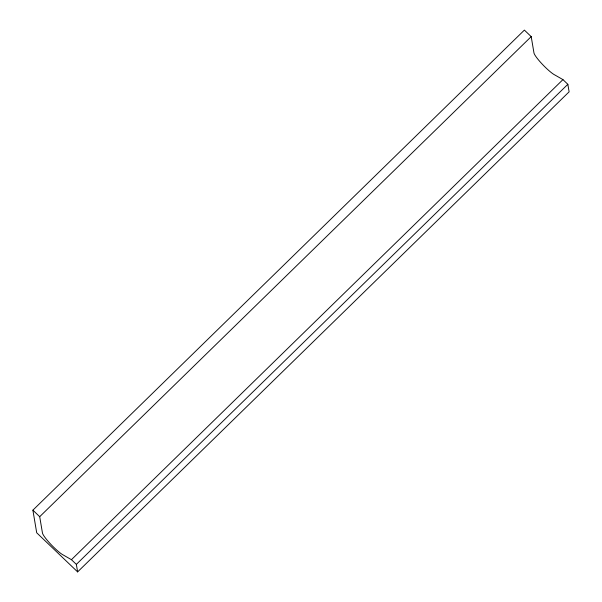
<?xml version="1.0" encoding="UTF-8"?>
<svg xmlns="http://www.w3.org/2000/svg" width="602" height="602" viewBox="0 0 602 602"><rect width="100%" height="100%" fill="white"/><g stroke="black" fill="none" stroke-linecap="round" stroke-linejoin="round"><path stroke-width="0.9" d="M32.884 510.172L524.38 30.1L531.205 36.617L533.959 52.916A16.088 2.476 45.7 0 0 542.583 64.512A16.088 2.476 45.7 0 0 555.036 75.084L562.938 79.614L567.844 84.31L569.116 91.828L77.62 571.9L36.707 532.785L32.884 510.172L39.702 516.689L42.456 532.988A16.088 2.476 45.7 0 0 51.087 544.584A16.088 2.476 45.7 0 0 63.541 555.157L71.435 559.687L76.349 564.383L77.62 571.9M39.702 516.689L531.205 36.617M71.435 559.687L562.938 79.614M76.349 564.383L567.844 84.31"/></g></svg>
